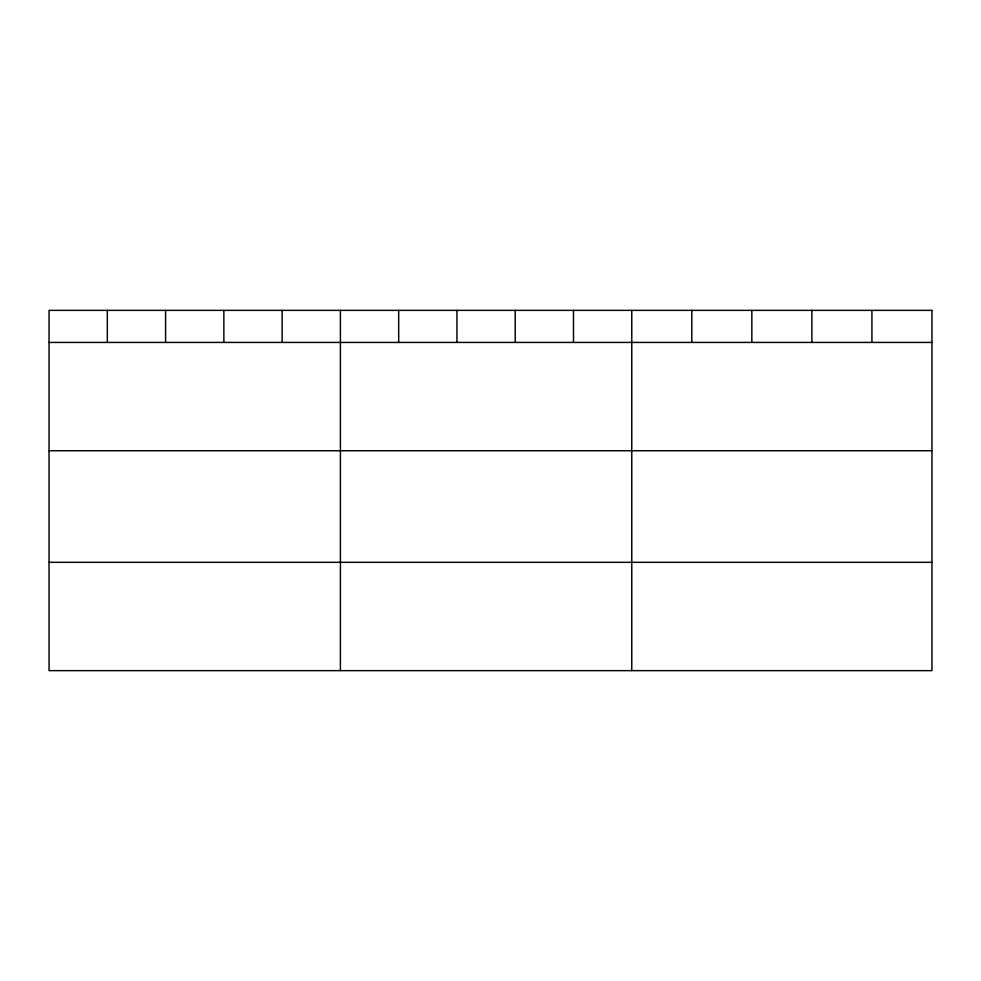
<?xml version="1.0" encoding="UTF-8"?>
<svg xmlns="http://www.w3.org/2000/svg" width="981" height="981" viewBox="0 0 981 981"><rect width="100%" height="100%" fill="white"/><g stroke="black" fill="none" stroke-linecap="round" stroke-linejoin="round"><path stroke-width="1.47" d="M49.05 342.43L931.95 342.43M49.05 450.733L931.95 450.733M49.05 562.321L931.95 562.321M871.913 310.364L871.913 342.43M811.876 310.364L811.876 342.43M751.838 310.364L751.838 342.43M691.801 310.364L691.801 342.43M631.764 310.364L631.764 670.636M573.493 310.364L573.493 342.43M515.221 310.364L515.221 342.43M456.95 310.364L456.95 342.43M398.678 310.364L398.678 342.43M340.407 310.364L340.407 670.636M282.136 310.364L282.136 342.43M223.864 310.364L223.864 342.43M165.593 310.364L165.593 342.43M107.321 310.364L107.321 342.43M931.95 310.364L49.05 310.364L49.05 670.636L931.95 670.636L931.95 310.364"/></g></svg>
